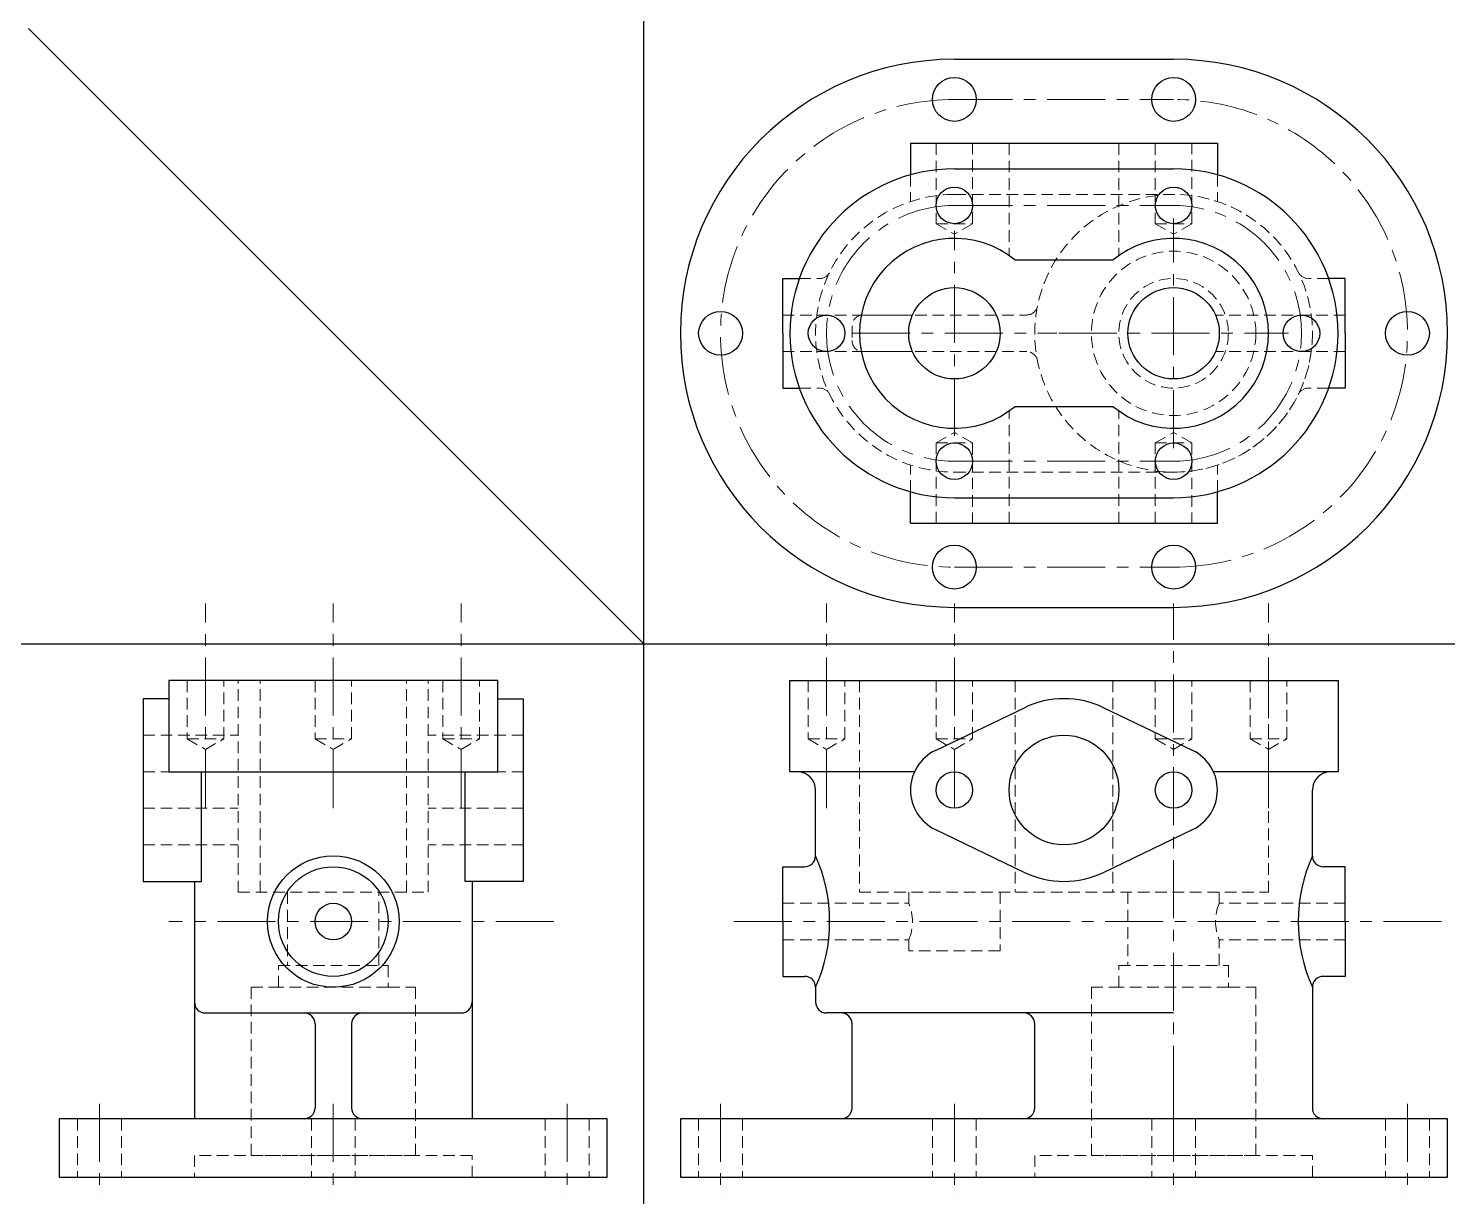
# Model space of a CAD drawing. Header units: millimetres. Extents: x -168 to 220, y -151 to 168.
import ezdxf

# ---------------------------------------------------------------- set-up
doc = ezdxf.new("R2010")
doc.units = ezdxf.units.MM
doc.linetypes.add('CENTER', pattern=[50.8, 31.75, -6.35, 6.35, -6.35])
doc.linetypes.add('HIDDEN', pattern=[9.525, 6.35, -3.175])
doc.layers.add('axis', color=1, linetype='Continuous')
doc.layers.add('centerline', color=2, linetype='CENTER', lineweight=15)
doc.layers.add('hidden line', color=4, linetype='HIDDEN', lineweight=15)

msp = doc.modelspace()

# ---------------------------------------------------------------- linework, layer by layer
for p, q in [((85, 160), (145, 160)), ((73, 137), (73, 128.37)), ((73, 137), (157, 137)), ((157, 137), (157, 128.37)), ((85, 130), (145, 130)), ((128.39, 105), (101.61, 105)), ((38, 85), (38, 100)), ((38, 100), (42.57, 100)), ((192, 100), (187.43, 100)), ((192, 85), (192, 100)), ((38, 85), (38, 70)), ((192, 85), (192, 70)), ((38, 70), (42.57, 70)), ((192, 70), (187.43, 70)), ((101.61, 65), (128.39, 65)), ((73, 33), (73, 41.63)), ((85, 40), (145, 40)), ((157, 33), (157, 41.63)), ((73, 33), (157, 33)), ((85, 10), (145, 10)), ((40, -10), (190, -10)), ((40, -35), (40, -10)), ((190, -10), (190, -35)), ((-130, -15), (-137, -15)), ((-137, -15), (-137, -65)), ((-40, -15), (-33, -15)), ((-33, -15), (-33, -65)), ((79.8, -29.19), (104.17, -17.47)), ((150.2, -29.19), (125.83, -17.47)), ((-121.06, -65), (-121.06, -35)), ((-48.94, -65), (-48.94, -35)), ((74.09, -35), (40, -35)), ((190, -35), (155.91, -35)), ((47, -58), (47, -40)), ((183, -58), (183, -40)), ((79.8, -50.81), (104.17, -62.53)), ((125.83, -62.53), (150.2, -50.81)), ((38, -76), (38, -61)), ((38, -61), (44, -61)), ((192, -61), (186, -61)), ((192, -76), (192, -61)), ((-137, -65), (-121.06, -65)), ((-123, -65), (-123, -130)), ((-33, -65), (-48.94, -65)), ((-47, -65), (-47, -130)), ((38, -76), (38, -91)), ((192, -76), (192, -91)), ((38, -91), (44, -91)), ((192, -91), (186, -91)), ((47, -94), (47, -98)), ((183, -94), (183, -127)), ((-120, -101), (-50, -101)), ((-90, -104), (-90, -127)), ((-80, -104), (-80, -127)), ((145, -101), (50, -101)), ((57, -127), (57, -104)), ((107, -127), (107, -104))]:
    msp.add_line(p, q)
for points in [[(-40, -10), (-130, -10), (-130, -35), (-40, -35)], [(-160, -146), (-10, -146), (-10, -130), (-160, -130)], [(10, -146), (220, -146), (220, -130), (10, -130)]]:
    msp.add_lwpolyline(points, close=True)
for centre, radius in [((85, 149), 6), ((145, 149), 6), ((85, 120), 5), ((145, 120), 5), ((85, 85), 12.5), ((145, 85), 12.5), ((21, 85), 6), ((50, 85), 5), ((180, 85), 5), ((209, 85), 6), ((85, 50), 5), ((145, 50), 5), ((85, 21), 6), ((145, 21), 6), ((115, -40), 15), ((85, -40), 5), ((145, -40), 5), ((-85, -76), 18), ((-85, -76), 15), ((-85, -76), 5)]:
    msp.add_circle(centre, radius)
for centre, radius, start, end in [((85, 85), 75, 90, 270), ((145, 85), 75, 270, 90), ((85, 85), 45, 90, 270), ((145, 85), 45, 270, 90), ((85, 85), 26, 50.2849, 309.7151), ((145, 85), 26, 230.2849, 129.7151), ((115, -40), 25, 64.3207, 115.6793), ((85, -40), 12, 115.6793, 244.3207), ((145, -40), 12, 295.6793, 64.3207), ((42, -40), 5, 0, 90), ((188, -40), 5, 90, 180), ((44, -58), 3, 270, 0), ((6.94, -76), 43.92, 335.8056, 24.1944), ((223.06, -76), 43.92, 155.8056, 204.1944), ((186, -58), 3, 180, 270), ((115, -40), 25, 244.3207, 295.6793), ((44, -94), 3, 360, 90), ((186, -94), 3, 90, 180), ((-120, -98), 3, 180, 270), ((-50, -98), 3, 270, 0), ((50, -98), 3, 180, 270), ((-93, -104), 3, 0, 90), ((-77, -104), 3, 90, 180), ((54, -104), 3, 0, 90), ((104, -104), 3, 0, 90), ((-93, -127), 3, 270, 0), ((-77, -127), 3, 180, 270), ((54, -127), 3, 270, 0), ((104, -127), 3, 270, 0), ((186, -127), 3, 180.0044, 270)]:
    msp.add_arc(centre, radius, start, end)
at = {"layer": 'axis'}
msp.add_line((0, 0), (-168.45, 168.45), dxfattribs=at)
for direction in [(0, 1), (1, 0)]:
    msp.add_xline((0, 0), direction, dxfattribs=at)
at = {"layer": 'centerline', "ltscale": 0.5}
for p, q in [((85, 149), (145, 149)), ((85, 120), (145, 120)), ((85, 56.98), (85, 113.02)), ((145, 53.59), (145, 116.41)), ((56.98, 85), (113.02, 85)), ((113.59, 85), (176.41, 85)), ((85, 50), (145, 50)), ((85, 21), (145, 21)), ((-120, -44.98), (-120, 11.06)), ((-85, -44.98), (-85, 11.06)), ((-50, -44.98), (-50, 11.06)), ((50, -44.98), (50, 11.06)), ((85, -44.98), (85, 11.06)), ((145, -125.85), (145, 11.06)), ((171, -44.98), (171, 11.06)), ((-24.65, -76), (-130, -76)), ((24.65, -76), (219.79, -76)), ((-149, -125.85), (-149, -151.28)), ((-85, -125.85), (-85, -151.28)), ((-21, -125.85), (-21, -151.28)), ((21, -125.85), (21, -151.28)), ((85, -125.85), (85, -151.28)), ((145, -125.85), (145, -151.28)), ((209, -125.85), (209, -151.28))]:
    msp.add_line(p, q, dxfattribs=at)
for centre, radius, start, end in [((85, 85), 64, 90, 270), ((145, 85), 64, 270, 90), ((85, 85), 35, 90, 270), ((145, 85), 35, 270, 90)]:
    msp.add_arc(centre, radius, start, end, dxfattribs=at)
at = {"layer": 'hidden line', "ltscale": 0.5}
for p, q in [((80, 137), (80, 115)), ((90, 115), (90, 137)), ((100, 137), (100, 106.24)), ((130, 137), (130, 106.24)), ((140, 137), (140, 115)), ((150, 115), (150, 137)), ((73, 128.37), (73, 121.06)), ((157, 128.37), (157, 121.06)), ((85, 123), (145, 123)), ((80, 115), (90, 115)), ((80, 115), (85, 112.11)), ((90, 115), (85, 112.11)), ((140, 115), (150, 115)), ((140, 115), (145, 112.11)), ((150, 115), (145, 112.11)), ((42.57, 100), (48.16, 100)), ((187.43, 100), (181.84, 100)), ((38, 90), (73.54, 90)), ((60, 90), (104.79, 90)), ((192, 90), (156.46, 90)), ((57, 87), (57, 83)), ((38, 80), (73.54, 80)), ((60, 80), (104.79, 80)), ((192, 80), (156.46, 80)), ((42.57, 70), (48.16, 70)), ((187.43, 70), (181.84, 70)), ((100, 33), (100, 63.76)), ((130, 33), (130, 63.76)), ((80, 55), (85, 57.89)), ((80, 33), (80, 55)), ((80, 55), (90, 55)), ((90, 55), (85, 57.89)), ((90, 55), (90, 33)), ((140, 55), (145, 57.89)), ((140, 33), (140, 55)), ((140, 55), (150, 55)), ((150, 55), (145, 57.89)), ((150, 55), (150, 33)), ((73, 41.63), (73, 48.94)), ((85, 47), (145, 47)), ((157, 41.63), (157, 48.94)), ((-125, -10), (-125, -26)), ((-115, -26), (-115, -10)), ((-111, -68), (-111, -10)), ((-105, -68), (-105, -10)), ((-90, -10), (-90, -26)), ((-80, -26), (-80, -10)), ((-65, -68), (-65, -10)), ((-59, -68), (-59, -10)), ((-55, -10), (-55, -26)), ((-45, -26), (-45, -10)), ((45, -10), (45, -26)), ((55, -26), (55, -10)), ((59, -10), (59, -68)), ((80, -10), (80, -26)), ((90, -26), (90, -10)), ((101.61, -10), (101.61, -68)), ((128.39, -10), (128.39, -68)), ((140, -10), (140, -26)), ((150, -26), (150, -10)), ((166, -10), (166, -26)), ((171, -68), (171, -10)), ((176, -26), (176, -10)), ((-137, -25), (-111, -25)), ((-125, -26), (-115, -26)), ((-125, -26), (-120, -28.89)), ((-120, -28.89), (-115, -26)), ((-90, -26), (-80, -26)), ((-90, -26), (-85, -28.89)), ((-85, -28.89), (-80, -26)), ((-33, -25), (-59, -25)), ((-55, -26), (-45, -26)), ((-55, -26), (-50, -28.89)), ((-50, -28.89), (-45, -26)), ((45, -26), (55, -26)), ((45, -26), (50, -28.89)), ((50, -28.89), (55, -26)), ((80, -26), (90, -26)), ((80, -26), (85, -28.89)), ((85, -28.89), (90, -26)), ((140, -26), (150, -26)), ((140, -26), (145, -28.89)), ((145, -28.89), (150, -26)), ((166, -26), (176, -26)), ((166, -26), (171, -28.89)), ((171, -28.89), (176, -26)), ((-137, -35), (-130, -35)), ((-33, -35), (-40, -35)), ((-137, -44.98), (-111, -44.98)), ((-33, -44.98), (-59, -44.98)), ((-137, -55), (-111, -55)), ((-33, -55), (-59, -55)), ((-111, -68), (-59, -68)), ((-97.5, -68), (-97.5, -88)), ((-72.5, -88), (-72.5, -68)), ((59, -68), (171, -68)), ((72.5, -71), (72.5, -68)), ((97.5, -68), (97.5, -84)), ((132.5, -68), (132.5, -88)), ((157.5, -71), (157.5, -68)), ((38, -71), (72.5, -71)), ((192, -71), (157.5, -71)), ((38, -81), (72.5, -81)), ((72.5, -84), (72.5, -81)), ((157.5, -88), (157.5, -81)), ((192, -81), (157.5, -81)), ((97.5, -84), (72.5, -84)), ((-100, -94), (-100, -88)), ((-100, -88), (-70, -88)), ((-70, -88), (-70, -94)), ((130, -94), (130, -88)), ((130, -88), (160, -88)), ((160, -88), (160, -94)), ((-70, -94), (-100, -94)), ((160, -94), (130, -94)), ((-155, -130), (-155, -146)), ((-143, -130), (-143, -146)), ((-91, -130), (-91, -146)), ((-79, -130), (-79, -146)), ((-27, -130), (-27, -146)), ((-15, -130), (-15, -146)), ((15, -130), (15, -146)), ((27, -130), (27, -146)), ((79, -130), (79, -146)), ((91, -130), (91, -146)), ((139, -130), (139, -146)), ((151, -130), (151, -146)), ((203, -130), (203, -146)), ((215, -130), (215, -146)), ((-47, -140), (-123, -140)), ((-123, -140), (-123, -146)), ((-47, -146), (-47, -140)), ((183, -140), (107, -140)), ((107, -140), (107, -146)), ((183, -146), (183, -140))]:
    msp.add_line(p, q, dxfattribs=at)
for points in [[(-70, -94), (-62.5, -94), (-62.5, -140), (-107.5, -140), (-107.5, -94), (-100, -94)], [(160, -94), (167.5, -94), (167.5, -140), (122.5, -140), (122.5, -94), (130, -94)]]:
    msp.add_lwpolyline(points, dxfattribs=at)
for radius in [38, 22.5, 15]:
    msp.add_circle((145, 85), radius, dxfattribs=at)
for centre, radius, start, end in [((85, 85), 38, 90, 270), ((145, 85), 38, 270, 90), ((48.16, 103), 3, 270, 333.9584), ((181.84, 103), 3, 206.0416, 270), ((60, 87), 3, 90, 180), ((104.79, 93), 3, 270, 348.7482), ((60, 83), 3, 180, 270), ((104.79, 77), 3, 11.2518, 90), ((48.16, 67), 3, 26.0416, 90), ((181.84, 67), 3, 90, 153.9584), ((61.04, -76), 12.5, 336.4218, 23.5782), ((168.96, -76), 12.5, 156.4218, 203.5782)]:
    msp.add_arc(centre, radius, start, end, dxfattribs=at)

doc.saveas('drawing.dxf')
